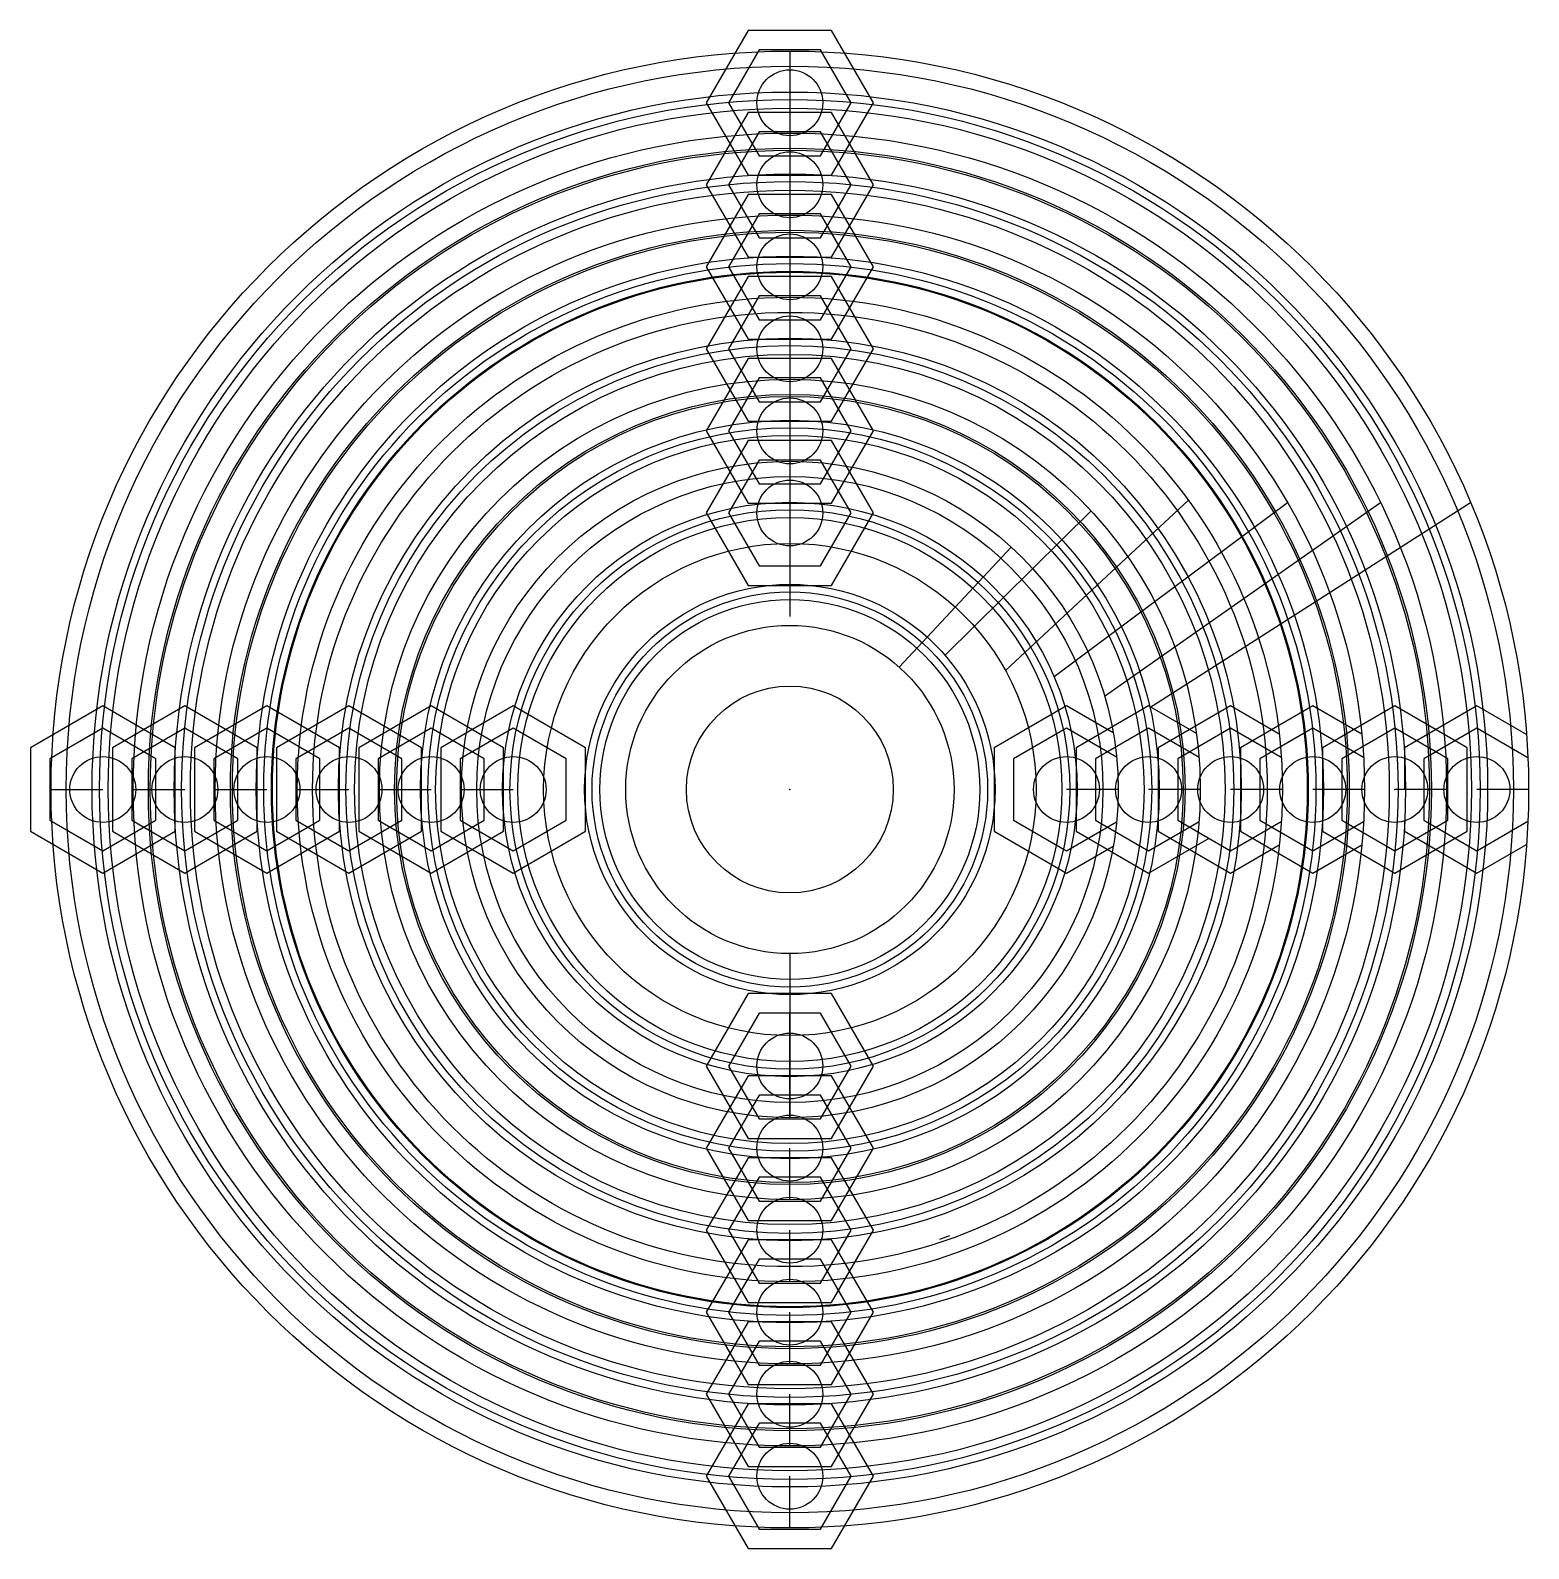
# Model space of a CAD drawing. Header units: millimetres. Extents: x -118 to 114, y -118 to 118.
import ezdxf

# ---------------------------------------------------------------- set-up
doc = ezdxf.new("R2010")
doc.units = ezdxf.units.MM
doc.layers.get('0').update_dxf_attribs({"linetype": 'CONTINUOUS'})

msp = doc.modelspace()

# ---------------------------------------------------------------- linework, layer by layer
for p, q in [((0, 114.3), (0, 106.3)), ((0, 106.3), (0, 98.3)), ((0, 101.6), (0, 93.6)), ((0, 93.6), (0, 85.6)), ((0, 88.9), (0, 80.9)), ((0, 80.9), (0, 72.9)), ((0, 76.21), (0, 68.2)), ((0, 68.2), (0, 60.21)), ((0, 63.5), (0, 55.5)), ((0, 55.5), (0, 47.5)), ((0, 50.8), (0, 42.8)), ((33.34, 18.43), (61.67, 44.77)), ((0, 42.8), (0, 34.8)), ((24.01, 20.78), (46.6, 43.14)), ((40.87, 17.49), (77.01, 44.42)), ((48.7, 14.46), (91.38, 44.42)), ((55.72, 12.69), (105.32, 44.42)), ((16.93, 18.93), (34.26, 37.51)), ((0, 34.8), (0, 26.8)), ((42.8, 12.93), (31.6, 6.47)), ((50.04, 8.75), (42.8, 12.93)), ((55.5, 12.93), (44.3, 6.47)), ((62.91, 8.66), (55.5, 12.93)), ((68.2, 12.93), (57.01, 6.47)), ((75.72, 8.59), (68.2, 12.93)), ((80.9, 12.93), (69.7, 6.47)), ((88.49, 8.55), (80.9, 12.93)), ((106.3, 12.93), (95.1, 6.47)), ((113.98, 8.5), (106.3, 12.93)), ((42.8, 9.47), (34.6, 4.73)), ((50.55, 4.99), (42.8, 9.47)), ((55.5, 9.47), (47.3, 4.73)), ((63.31, 4.96), (55.5, 9.47)), ((68.2, 9.47), (60.01, 4.73)), ((76.04, 4.94), (68.2, 9.47)), ((80.9, 9.47), (72.7, 4.73)), ((88.76, 4.93), (80.9, 9.47)), ((106.3, 9.47), (98.1, 4.73)), ((114.19, 4.91), (106.3, 9.47)), ((31.6, 6.47), (31.6, -6.47)), ((34.6, 4.73), (34.6, -4.73)), ((44.3, 6.47), (44.3, -6.47)), ((47.3, 4.73), (47.3, -4.73)), ((57.01, 6.47), (57.01, -6.47)), ((60.01, 4.73), (60.01, -4.73)), ((69.7, 6.47), (69.7, -6.47)), ((72.7, 4.73), (72.7, -4.73)), ((95.1, 6.47), (95.1, 0)), ((98.1, 4.73), (98.1, -4.73)), ((-114.3, 0), (-106.3, 0)), ((-101.6, 0), (-93.6, 0)), ((-88.9, 0), (-80.9, 0)), ((-76.21, 0), (-68.21, 0)), ((-63.5, 0), (-55.5, 0)), ((-50.8, 0), (-42.8, 0)), ((50.8, 0), (42.8, 0)), ((63.5, 0), (55.5, 0)), ((76.21, 0), (68.2, 0)), ((88.9, 0), (80.9, 0)), ((101.6, 0), (93.6, 0)), ((114.3, 0), (106.3, 0)), ((31.6, -6.47), (42.8, -12.93)), ((34.6, -4.73), (42.8, -9.47)), ((42.8, -9.47), (50.55, -4.99)), ((44.3, -6.47), (55.5, -12.93)), ((47.3, -4.73), (55.5, -9.47)), ((55.5, -9.47), (63.31, -4.96)), ((57.01, -6.47), (68.2, -12.93)), ((60.01, -4.73), (68.2, -9.47)), ((68.2, -9.47), (76.04, -4.94)), ((69.7, -6.47), (80.9, -12.93)), ((72.7, -4.73), (80.9, -9.47)), ((80.9, -9.47), (88.76, -4.93)), ((95.1, -4.87), (95.1, -6.47)), ((95.1, -6.47), (106.3, -12.93)), ((98.1, -4.73), (106.3, -9.47)), ((106.3, -9.47), (114.19, -4.91)), ((42.8, -12.93), (50.04, -8.75)), ((55.5, -12.93), (64.85, -7.53)), ((68.2, -12.93), (75.72, -8.59)), ((80.9, -12.93), (88.49, -8.55)), ((106.3, -12.93), (113.98, -8.5)), ((0, -25.4), (0, -50.8)), ((0, -42.8), (0, -34.8)), ((0, -50.8), (0, -42.8)), ((0, -63.5), (0, -55.5)), ((0, -76.21), (0, -68.21)), ((24.69, -69.07), (23.13, -69.63)), ((0, -88.9), (0, -80.9)), ((0, -101.6), (0, -93.6)), ((0, -114.3), (0, -106.3))]:
    msp.add_line(p, q)
for points in [[(6.47, 95.1), (12.93, 106.3), (6.47, 117.5), (-6.47, 117.5), (-12.93, 106.3), (-6.47, 95.1)], [(-4.73, 114.5), (-9.47, 106.3), (-4.73, 98.1), (4.73, 98.1), (9.47, 106.3), (4.73, 114.5)], [(12.93, 93.6), (6.47, 104.8), (-6.47, 104.8), (-12.93, 93.6), (-6.47, 82.4), (6.47, 82.4)], [(-4.73, 85.4), (4.73, 85.4), (9.47, 93.6), (4.73, 101.8), (-4.73, 101.8), (-9.47, 93.6)], [(6.47, 92.1), (-6.47, 92.1), (-12.93, 80.9), (-6.47, 69.7), (6.47, 69.7), (12.93, 80.9)], [(-9.47, 80.9), (-4.73, 72.7), (4.73, 72.7), (9.47, 80.9), (4.73, 89.1), (-4.73, 89.1)], [(12.93, 68.2), (6.47, 79.41), (-6.47, 79.41), (-12.93, 68.2), (-6.47, 57.01), (6.47, 57.01)], [(-9.47, 68.2), (-4.73, 60.01), (4.73, 60.01), (9.47, 68.2), (4.73, 76.41), (-4.73, 76.41)], [(-12.93, 55.5), (-6.47, 44.3), (6.47, 44.3), (12.93, 55.5), (6.47, 66.7), (-6.47, 66.7)], [(4.73, 63.7), (-4.73, 63.7), (-9.47, 55.5), (-4.73, 47.3), (4.73, 47.3), (9.47, 55.5)], [(6.47, 54), (-6.47, 54), (-12.93, 42.8), (-6.47, 31.6), (6.47, 31.6), (12.93, 42.8)], [(4.73, 34.6), (9.47, 42.8), (4.73, 51), (-4.73, 51), (-9.47, 42.8), (-4.73, 34.6)], [(-95.1, -6.47), (-95.1, 6.47), (-106.3, 12.93), (-117.5, 6.47), (-117.5, -6.47), (-106.3, -12.93)], [(-93.6, -12.93), (-82.4, -6.47), (-82.4, 6.47), (-93.6, 12.93), (-104.8, 6.47), (-104.8, -6.47)], [(-69.7, -6.47), (-69.7, 6.47), (-80.9, 12.93), (-92.1, 6.47), (-92.1, -6.47), (-80.9, -12.93)], [(-79.41, -6.47), (-68.21, -12.93), (-57.01, -6.47), (-57.01, 6.47), (-68.21, 12.93), (-79.41, 6.47)], [(-44.3, -6.47), (-44.3, 6.47), (-55.5, 12.93), (-66.7, 6.47), (-66.7, -6.47), (-55.5, -12.93)], [(-54, 6.47), (-54, -6.47), (-42.8, -12.93), (-31.6, -6.47), (-31.6, 6.47), (-42.8, 12.93)], [(82.4, -6.47), (93.6, -12.93), (104.8, -6.47), (104.8, 6.47), (93.6, 12.93), (82.4, 6.47)], [(-114.5, 4.73), (-114.5, -4.73), (-106.3, -9.47), (-98.1, -4.73), (-98.1, 4.73), (-106.3, 9.47)], [(-93.6, -9.47), (-85.4, -4.73), (-85.4, 4.73), (-93.6, 9.47), (-101.8, 4.73), (-101.8, -4.73)], [(-89.1, -4.73), (-80.9, -9.47), (-72.7, -4.73), (-72.7, 4.73), (-80.9, 9.47), (-89.1, 4.73)], [(-76.41, -4.73), (-68.21, -9.47), (-60.01, -4.73), (-60.01, 4.73), (-68.21, 9.47), (-76.41, 4.73)], [(-47.3, 4.73), (-55.5, 9.47), (-63.7, 4.73), (-63.7, -4.73), (-55.5, -9.47), (-47.3, -4.73)], [(-34.6, -4.73), (-34.6, 4.73), (-42.8, 9.47), (-51, 4.73), (-51, -4.73), (-42.8, -9.47)], [(85.4, -4.73), (93.6, -9.47), (101.8, -4.73), (101.8, 4.73), (93.6, 9.47), (85.4, 4.73)], [(-12.93, -42.8), (-6.47, -54), (6.47, -54), (12.93, -42.8), (6.47, -31.6), (-6.47, -31.6)], [(4.73, -51), (9.47, -42.8), (4.73, -34.6), (-4.73, -34.6), (-9.47, -42.8), (-4.73, -51)], [(-6.47, -66.7), (6.47, -66.7), (12.93, -55.5), (6.47, -44.3), (-6.47, -44.3), (-12.93, -55.5)], [(-4.73, -63.7), (4.73, -63.7), (9.47, -55.5), (4.73, -47.3), (-4.73, -47.3), (-9.47, -55.5)], [(6.47, -79.41), (12.93, -68.21), (6.47, -57.01), (-6.47, -57.01), (-12.93, -68.21), (-6.47, -79.41)], [(4.73, -76.41), (9.47, -68.21), (4.73, -60.01), (-4.73, -60.01), (-9.47, -68.21), (-4.73, -76.41)], [(6.47, -92.1), (12.93, -80.9), (6.47, -69.7), (-6.47, -69.7), (-12.93, -80.9), (-6.47, -92.1)], [(9.47, -80.9), (4.73, -72.7), (-4.73, -72.7), (-9.47, -80.9), (-4.73, -89.1), (4.73, -89.1)], [(-12.93, -93.6), (-6.47, -104.8), (6.47, -104.8), (12.93, -93.6), (6.47, -82.4), (-6.47, -82.4)], [(4.73, -85.4), (-4.73, -85.4), (-9.47, -93.6), (-4.73, -101.8), (4.73, -101.8), (9.47, -93.6)], [(6.47, -117.5), (12.93, -106.3), (6.47, -95.1), (-6.47, -95.1), (-12.93, -106.3), (-6.47, -117.5)], [(4.73, -98.1), (-4.73, -98.1), (-9.47, -106.3), (-4.73, -114.5), (4.73, -114.5), (9.47, -106.3)]]:
    msp.add_lwpolyline(points, close=True)
for centre, radius in [((0, 0), 114.3), ((0, 0), 111.95), ((0, 106.3), 5.1), ((0, 0), 107.95), ((0, 0), 106.8), ((0, 0), 105.45), ((0, 0), 101.6), ((0, 0), 99.25), ((0, 0), 98.95), ((0, 93.6), 5.1), ((0, 0), 95.25), ((0, 0), 94.1), ((0, 0), 92.75), ((0, 0), 88.9), ((0, 0), 86.55), ((0, 0), 86.25), ((0, 80.9), 5.1), ((0, 0), 82.55), ((0, 0), 81.4), ((0, 0), 80.2), ((0, 0), 80.05), ((0, 0), 76.2), ((0, 0), 76.2), ((0, 0), 73.85), ((0, 68.2), 5.1), ((0, 0), 69.85), ((0, 0), 68.7), ((0, 0), 67.35), ((0, 0), 63.5), ((0, 0), 61.15), ((0, 0), 60.85), ((0, 55.5), 5.1), ((0, 0), 57.15), ((0, 0), 56), ((0, 0), 54.8), ((0, 0), 50.8), ((0, 0), 50.8), ((0, 0), 48.45), ((0, 42.8), 5.1), ((0, 0), 44.45), ((0, 0), 43.3), ((0, 0), 42.1), ((0, 0), 38.1), ((0, 0), 31.75), ((0, 0), 30.6), ((0, 0), 29.4), ((0, 0), 25.4), ((0, 0), 16), ((-106.3, 0), 5.1), ((-93.6, 0), 5.1), ((-80.9, 0), 5.1), ((-68.21, 0), 5.1), ((-55.5, 0), 5.1), ((-42.8, 0), 5.1), ((42.8, 0), 5.1), ((55.5, 0), 5.1), ((68.2, 0), 5.1), ((80.9, 0), 5.1), ((93.6, 0), 5.1), ((106.3, 0), 5.1), ((0, -42.8), 5.1), ((0, -55.5), 5.1), ((0, -68.21), 5.1), ((0, -80.9), 5.1), ((0, -93.6), 5.1), ((0, -106.3), 5.1)]:
    msp.add_circle(centre, radius)
for p in [(0, 0), (93.6, 0), (93.6, 0)]:
    msp.add_point(p)

doc.saveas('drawing.dxf')
